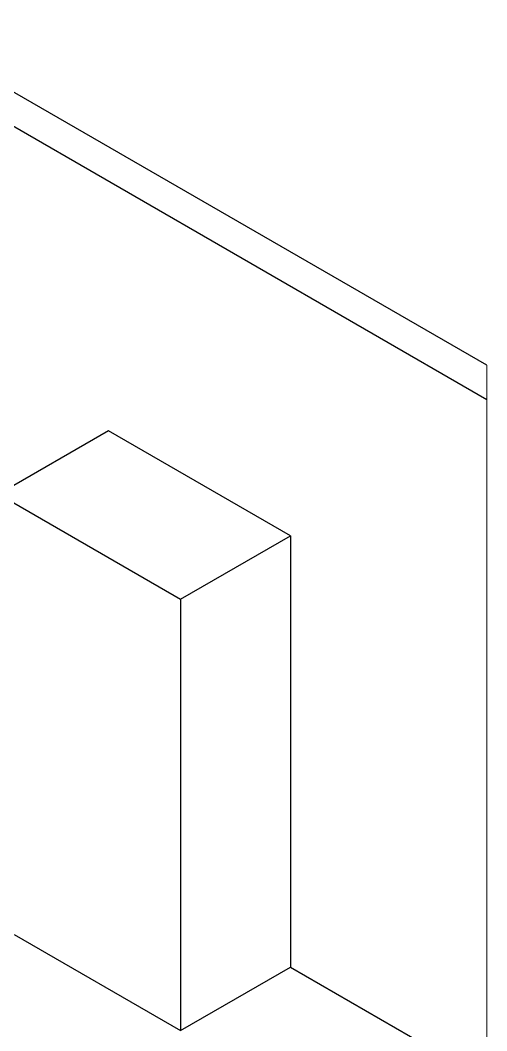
# Model space of a CAD drawing. Header units: millimetres. Extents: x 126 to 938, y 244 to 707.
# Drawn here: x 417.7 to 501.6, y 522.1 to 703.8 of the extents above; entities that cross this region are included whole.
import ezdxf

# ---------------------------------------------------------------- set-up
doc = ezdxf.new("R2010")
doc.units = ezdxf.units.MM

msp = doc.modelspace()

# ---------------------------------------------------------------- linework, layer by layer
at = {"color": 7, "linetype": 'Continuous', "lineweight": 25}
for p, q in [((501.58, 641.76), (394.08, 703.82)), ((394.08, 697.69), (501.58, 635.63)), ((433.59, 629.97), (413.83, 618.57)), ((466.28, 611.1), (433.59, 629.97)), ((413.83, 618.57), (446.52, 599.7)), ((446.52, 599.7), (466.28, 611.1)), ((466.28, 611.1), (466.28, 533.53)), ((446.52, 599.7), (446.52, 522.13)), ((416.64, 539.37), (446.52, 522.13)), ((446.52, 522.13), (466.28, 533.53)), ((466.28, 533.53), (501.58, 513.15))]:
    msp.add_line(p, q, dxfattribs=at)
at = {"color": 7, "linetype": 'Continuous', "lineweight": 18, "flags": 128}
msp.add_lwpolyline([(126, 542.71), (126, 538.63), (126, 538.16), (126, 532.04), (126, 429.32), (145.2, 429.32), (150.5, 429.32), (501.58, 429.32), (501.58, 513.15), (501.58, 519.27), (501.58, 558.05), (501.58, 562.14), (501.58, 635.63), (501.58, 641.76)], dxfattribs=at)

doc.saveas('drawing.dxf')
